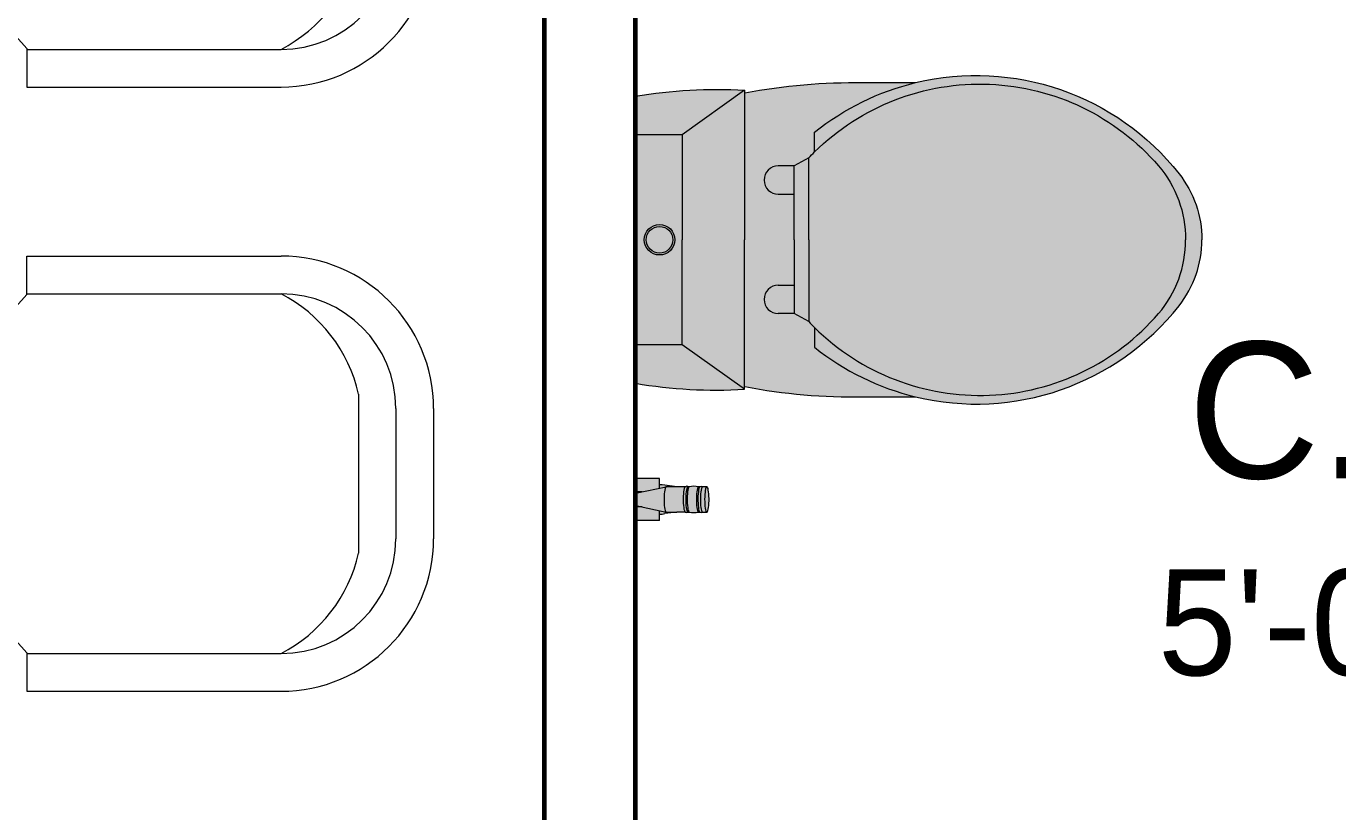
# Model space of a CAD drawing. Header units: feet. Extents: x 109753 to 150441, y 47761 to 75080.
# Drawn here: x 126415.4 to 126473.1, y 49897 to 49931.6 of the extents above; entities that cross this region are included whole.
import ezdxf

# ---------------------------------------------------------------- set-up
doc = ezdxf.new("R2010")
doc.units = ezdxf.units.FT
doc.header["$LTSCALE"] = 50
doc.header["$MEASUREMENT"] = 0
for name, color, linetype, lineweight in [('A-Furniture', 175, 'Continuous', 0), ('TEXT', 181, 'Continuous', 13), ('WALL', 1, 'Continuous', 60)]:
    doc.layers.add(name, color=color, linetype=linetype, lineweight=lineweight)
doc.styles.add('GL_Imperial', font='GOTHIC.TTF', dxfattribs={"height": 8})

# ---------------------------------------------------------------- blocks, each defined once
blk = doc.blocks.new('toilet')
at = {"true_color": 0xaaabad}
h = blk.add_hatch(color=253, dxfattribs=at)
h.dxf.hatch_style = 1
h.paths.add_polyline_path([(-0.1212, 0), (-0.1657, 0, 0.056711), (-0.1727, -0.126), (-0.1212, -0.054)])
at = {"true_color": 0xcecdcb}
h = blk.add_hatch(color=254, dxfattribs=at)
h.dxf.hatch_style = 1
h.paths.add_polyline_path([(0.1213, -0.054), (0.1213, 0), (-0.1212, 0), (-0.1212, -0.054), (0, -0.054)])
h.paths.add_polyline_path([(-0.0176, -0.0279, -1), (0.0176, -0.0279, -1)], flags=16)
h.paths.add_polyline_path([(-0.0154, -0.0279, -1), (0.0154, -0.0279, -1)], flags=0)
at = {"true_color": 0xaaabad}
h = blk.add_hatch(color=253, dxfattribs=at)
h.dxf.hatch_style = 1
h.paths.add_polyline_path([(0.1657, 0), (0.1213, 0), (0.1213, -0.054), (0.1727, -0.126, 0.056711)])
h = blk.add_hatch(color=253, dxfattribs=at)
h.dxf.hatch_style = 1
h.paths.add_polyline_path([(-0.3242, -0.0279), (-0.3167, -0.0279), (-0.3129, -0.0279), (-0.3086, -0.0078), (-0.3086, -0.0001), (-0.3242, -0.0001)])
at = {"true_color": 0xcecdcb}
h = blk.add_hatch(color=254, dxfattribs=at)
h.dxf.hatch_style = 1
h.paths.add_polyline_path([(-0.2924, -0.002, 0.362033), (-0.2934, -0.0011), (-0.2999, -0.0011), (-0.3064, -0.0011, 0.362033), (-0.3074, -0.002), (-0.3146, -0.0355), (-0.3146, -0.0356), (-0.3144, -0.0352), (-0.3137, -0.0347), (-0.3126, -0.0343), (-0.311, -0.0339), (-0.309, -0.0336), (-0.3067, -0.0333), (-0.3042, -0.0332), (-0.3015, -0.0331), (-0.2987, -0.0331), (-0.296, -0.0331), (-0.2935, -0.0333), (-0.2911, -0.0335), (-0.2891, -0.0339), (-0.2874, -0.0342), (-0.2862, -0.0346), (-0.2855, -0.0351), (-0.2852, -0.0356)])
at = {"true_color": 0xaaabad}
h = blk.add_hatch(color=253, dxfattribs=at)
h.dxf.hatch_style = 1
h.paths.add_polyline_path([(-0.3064, -0.0011), (-0.2999, -0.0011), (-0.2934, -0.0011, -0.362033), (-0.2924, -0.002), (-0.2912, -0.0078), (-0.2912, -0.0001), (-0.3086, -0.0001), (-0.3086, -0.0078), (-0.3074, -0.002, -0.362033)])
h = blk.add_hatch(color=253, dxfattribs=at)
h.dxf.hatch_style = 1
h.paths.add_polyline_path([(-0.2868, -0.0279), (-0.2831, -0.0279), (-0.2756, -0.0279), (-0.2756, -0.0001), (-0.2912, -0.0001), (-0.2912, -0.0078)])
at = {"true_color": 0x646d72}
h = blk.add_hatch(color=251, dxfattribs=at)
h.dxf.hatch_style = 1
h.paths.add_polyline_path([(-0.0154, -0.0279, 1), (0.0154, -0.0279, 1)], flags=0)
h.paths.add_polyline_path([(0.0176, -0.0279, 1), (-0.0176, -0.0279, 1)])
h.paths.add_polyline_path([(0.0154, -0.0279, -1), (-0.0154, -0.0279, -1)], flags=16)
at = {"true_color": 0xaaabad}
h = blk.add_hatch(color=253, dxfattribs=at)
h.dxf.hatch_style = 1
h.paths.add_polyline_path([(0.0154, -0.0279, 1), (-0.0154, -0.0279, 1)])
at = {"true_color": 0x646d72}
h = blk.add_hatch(color=251, dxfattribs=at)
h.dxf.hatch_style = 1
h.paths.add_polyline_path([(-0.3129, -0.0279), (-0.3167, -0.0279), (-0.3168, -0.0309), (-0.3163, -0.0339), (-0.3146, -0.0478), (-0.3146, -0.0355)])
h = blk.add_hatch(color=251, dxfattribs=at)
h.dxf.hatch_style = 1
h.paths.add_polyline_path([(-0.283, -0.0309), (-0.2831, -0.0279), (-0.2868, -0.0279), (-0.2852, -0.0356), (-0.2852, -0.0478), (-0.2835, -0.0339)])
at = {"true_color": 0xcecdcb}
h = blk.add_hatch(color=254, dxfattribs=at)
h.dxf.hatch_style = 1
h.paths.add_polyline_path([(-0.2852, -0.0356), (-0.2855, -0.0351), (-0.2862, -0.0346), (-0.2874, -0.0342), (-0.2891, -0.0339), (-0.2911, -0.0335), (-0.2935, -0.0333), (-0.296, -0.0331), (-0.2987, -0.0331), (-0.3015, -0.0331), (-0.3042, -0.0332), (-0.3067, -0.0333), (-0.309, -0.0336), (-0.311, -0.0339), (-0.3126, -0.0343), (-0.3137, -0.0347), (-0.3144, -0.0352), (-0.3146, -0.0356), (-0.3146, -0.0478), (-0.3146, -0.0578), (-0.3144, -0.0574), (-0.3137, -0.0569), (-0.3126, -0.0565), (-0.311, -0.0561), (-0.309, -0.0558), (-0.3067, -0.0555), (-0.3042, -0.0553), (-0.3015, -0.0553), (-0.2987, -0.0552), (-0.296, -0.0553), (-0.2935, -0.0555), (-0.2911, -0.0557), (-0.2891, -0.056), (-0.2874, -0.0564), (-0.2862, -0.0568), (-0.2855, -0.0573), (-0.2852, -0.0577), (-0.2852, -0.0478)])
at = {"true_color": 0x646d72}
h = blk.add_hatch(color=251, dxfattribs=at)
h.dxf.hatch_style = 1
h.paths.add_polyline_path([(-0.2874, -0.0564), (-0.2891, -0.056), (-0.2911, -0.0557), (-0.2935, -0.0555), (-0.296, -0.0553), (-0.2987, -0.0552), (-0.3015, -0.0553), (-0.3042, -0.0553), (-0.3067, -0.0555), (-0.309, -0.0558), (-0.311, -0.0561), (-0.3126, -0.0565), (-0.3137, -0.0569), (-0.3144, -0.0574), (-0.3146, -0.0578), (-0.3146, -0.0577, 0.37361), (-0.3145, -0.0606), (-0.3144, -0.0602), (-0.3137, -0.0598), (-0.3126, -0.0593), (-0.311, -0.0589), (-0.309, -0.0586), (-0.3067, -0.0584), (-0.3042, -0.0582), (-0.3015, -0.0581), (-0.2987, -0.0581), (-0.296, -0.0582), (-0.2935, -0.0583), (-0.2911, -0.0586), (-0.2891, -0.0589), (-0.2874, -0.0593), (-0.2862, -0.0597), (-0.2855, -0.0601), (-0.2852, -0.0606, 0.367488), (-0.2852, -0.0577), (-0.2855, -0.0573), (-0.2862, -0.0568)])
at = {"true_color": 0xcecdcb}
h = blk.add_hatch(color=254, dxfattribs=at)
h.dxf.hatch_style = 1
h.paths.add_polyline_path([(-0.2987, -0.0704), (-0.296, -0.0705), (-0.2922, -0.0707), (-0.2881, -0.0714), (-0.2862, -0.072), (-0.2852, -0.0726, 0.096235), (-0.2852, -0.0623), (-0.2852, -0.0606), (-0.2855, -0.0601), (-0.2862, -0.0597), (-0.2874, -0.0593), (-0.2891, -0.0589), (-0.2911, -0.0586), (-0.2935, -0.0583), (-0.296, -0.0582), (-0.2987, -0.0581), (-0.3015, -0.0581), (-0.3042, -0.0582), (-0.3067, -0.0584), (-0.309, -0.0586), (-0.311, -0.0589), (-0.3126, -0.0593), (-0.3137, -0.0598), (-0.3144, -0.0602), (-0.3146, -0.0607), (-0.3146, -0.0623, 0.094513), (-0.3147, -0.0724), (-0.312, -0.0714), (-0.309, -0.0709), (-0.3067, -0.0707), (-0.3042, -0.0705), (-0.3015, -0.0704)])
at = {"true_color": 0x646d72}
h = blk.add_hatch(color=251, dxfattribs=at)
h.dxf.hatch_style = 1
h.paths.add_polyline_path([(-0.2987, -0.0598), (-0.296, -0.0599), (-0.2935, -0.0601), (-0.2911, -0.0603), (-0.2891, -0.0606), (-0.2866, -0.0612), (-0.2852, -0.062), (-0.2852, -0.0606), (-0.2855, -0.0601), (-0.2862, -0.0597), (-0.2874, -0.0593), (-0.2891, -0.0589), (-0.2911, -0.0586), (-0.2935, -0.0583), (-0.296, -0.0582), (-0.2987, -0.0581), (-0.3015, -0.0581), (-0.3042, -0.0582), (-0.3067, -0.0584), (-0.309, -0.0586), (-0.311, -0.0589), (-0.3126, -0.0593), (-0.3137, -0.0598), (-0.3144, -0.0602), (-0.3146, -0.0607), (-0.3146, -0.062), (-0.3137, -0.0615), (-0.3126, -0.0611), (-0.311, -0.0607), (-0.309, -0.0604), (-0.3067, -0.0601), (-0.3042, -0.0599), (-0.3015, -0.0598)], flags=17)
at = {"true_color": 0xaaabad}
h = blk.add_hatch(color=253, dxfattribs=at)
h.dxf.hatch_style = 1
h.paths.add_polyline_path([(0, -0.054), (-0.1212, -0.054), (-0.1727, -0.126), (-0.1695, -0.126), (0, -0.126), (0.1695, -0.126), (0.1727, -0.126), (0.1213, -0.054)])
at = {"true_color": 0x646d72}
h = blk.add_hatch(color=251, dxfattribs=at)
h.dxf.hatch_style = 1
h.paths.add_polyline_path([(-0.3015, -0.0704), (-0.3042, -0.0705), (-0.3067, -0.0707), (-0.309, -0.0709), (-0.311, -0.0713), (-0.3126, -0.0716), (-0.3137, -0.0721), (-0.3144, -0.0725), (-0.3146, -0.073), (-0.3146, -0.0747, 0.302314), (-0.3147, -0.0774), (-0.3134, -0.0765), (-0.311, -0.0759), (-0.309, -0.0756), (-0.3067, -0.0753), (-0.3042, -0.0751), (-0.3015, -0.0751), (-0.2987, -0.075), (-0.296, -0.0751), (-0.2922, -0.0754), (-0.2881, -0.076), (-0.2862, -0.0766), (-0.2851, -0.0773, 0.296022), (-0.2852, -0.0747), (-0.2852, -0.0729), (-0.2855, -0.0724), (-0.2862, -0.072), (-0.2874, -0.0716), (-0.2891, -0.0712), (-0.2911, -0.0709), (-0.2935, -0.0706), (-0.296, -0.0705), (-0.2987, -0.0704)])
at = {"true_color": 0xcecdcb}
h = blk.add_hatch(color=254, dxfattribs=at)
h.dxf.hatch_style = 1
h.paths.add_polyline_path([(-0.3015, -0.0751), (-0.3042, -0.0751), (-0.3067, -0.0753), (-0.309, -0.0756), (-0.311, -0.0759), (-0.3126, -0.0763), (-0.3137, -0.0767), (-0.3144, -0.0772), (-0.3146, -0.0776), (-0.3146, -0.0821), (-0.3133, -0.0814), (-0.3119, -0.081), (-0.31, -0.0806), (-0.3078, -0.0803), (-0.3052, -0.0801), (-0.3025, -0.08), (-0.2997, -0.0799), (-0.2968, -0.08), (-0.2941, -0.0801), (-0.2916, -0.0804), (-0.2894, -0.0807), (-0.2867, -0.0813), (-0.2852, -0.0821), (-0.2852, -0.0775), (-0.2855, -0.0771), (-0.2862, -0.0766), (-0.2874, -0.0762), (-0.2891, -0.0758), (-0.2911, -0.0755), (-0.2935, -0.0753), (-0.296, -0.0751), (-0.2987, -0.075)])
at = {"true_color": 0x646d72}
h = blk.add_hatch(color=251, dxfattribs=at)
h.dxf.hatch_style = 1
h.paths.add_polyline_path([(-0.2855, -0.082), (-0.2863, -0.0815), (-0.2876, -0.0811), (-0.2894, -0.0807), (-0.2916, -0.0804), (-0.2941, -0.0801), (-0.2968, -0.08), (-0.2997, -0.0799), (-0.3025, -0.08), (-0.3052, -0.0801), (-0.3078, -0.0803), (-0.31, -0.0806), (-0.3119, -0.081), (-0.3133, -0.0814), (-0.3142, -0.0819), (-0.3146, -0.0824), (-0.3146, -0.0824), (-0.3144, -0.0829), (-0.3137, -0.0834), (-0.3126, -0.0838), (-0.311, -0.0842), (-0.309, -0.0845), (-0.3067, -0.0847), (-0.3042, -0.0849), (-0.3015, -0.085), (-0.2987, -0.085), (-0.296, -0.0849), (-0.2935, -0.0848), (-0.2911, -0.0845), (-0.2891, -0.0842), (-0.2874, -0.0839), (-0.2862, -0.0834), (-0.2855, -0.083), (-0.2852, -0.0825)])
at = {"true_color": 0xaaabad}
h = blk.add_hatch(color=253, dxfattribs=at)
h.dxf.hatch_style = 1
h.paths.add_polyline_path([(-0.1814, -0.2634), (-0.1814, -0.3235, -0.11024), (-0.1242, -0.2069), (-0.1014, -0.2069, -0.008985), (-0.0945, -0.2001), (-0.0853, -0.1833), (-0.0853, -0.165, -1), (-0.0525, -0.165), (-0.0525, -0.1833), (0, -0.1833), (0.0525, -0.1833), (0.0525, -0.165, -1), (0.0853, -0.165), (0.0853, -0.1833), (0.0945, -0.2001, -0.008985), (0.1014, -0.2069), (0.1242, -0.2069, -0.11024), (0.1814, -0.3235), (0.1814, -0.2634, 0.052199), (0.1695, -0.126), (0, -0.126), (-0.1695, -0.126, 0.052199)])
at = {"true_color": 0x646d72}
h = blk.add_hatch(color=251, dxfattribs=at)
h.dxf.hatch_style = 1
h.paths.add_polyline_path([(-0.0525, -0.1833), (-0.0525, -0.165, 1), (-0.0853, -0.165), (-0.0853, -0.1833)])
h = blk.add_hatch(color=251, dxfattribs=at)
h.dxf.hatch_style = 1
h.paths.add_polyline_path([(0.0525, -0.1833), (0.0853, -0.1833), (0.0853, -0.165, 1), (0.0525, -0.165)])
h = blk.add_hatch(color=251, dxfattribs=at)
h.dxf.hatch_style = 1
h.paths.add_polyline_path([(0.0945, -0.2001), (0.0853, -0.1833), (0.0525, -0.1833), (0, -0.1833), (-0.0525, -0.1833), (-0.0853, -0.1833), (-0.0945, -0.2001), (0, -0.2001)])
h = blk.add_hatch(color=251, dxfattribs=at)
h.dxf.hatch_style = 1
h.paths.add_polyline_path([(0.0853, -0.604, -0.182634), (0, -0.6351, -0.182634), (-0.0853, -0.604, -0.434217), (-0.1014, -0.2069), (-0.1242, -0.2069, 0.11024), (-0.1814, -0.3235, 0.292914), (-0.0762, -0.6277, 0.16845), (0, -0.6541, 0.16845), (0.0762, -0.6277, 0.292914), (0.1814, -0.3235, 0.11024), (0.1242, -0.2069), (0.1014, -0.2069, -0.434217)])
at = {"true_color": 0xcecdcb}
h = blk.add_hatch(color=254, dxfattribs=at)
h.dxf.hatch_style = 1
h.paths.add_polyline_path([(0, -0.6351, 0.182634), (0.0853, -0.604, 0.434217), (0.1014, -0.2069, 0.008985), (0.0945, -0.2001), (0, -0.2001), (-0.0945, -0.2001, 0.008985), (-0.1014, -0.2069, 0.434217), (-0.0853, -0.604, 0.182634)])
blk.add_line((-0.3242, -0.0001), (-0.2756, -0.0001))
at = {"linetype": 'Continuous'}
for p, q in [((-0.3242, -0.0279), (-0.3242, -0.0001)), ((-0.2756, -0.0279), (-0.2756, -0.0001)), ((-0.3242, -0.0279), (-0.3167, -0.0279)), ((-0.2831, -0.0279), (-0.2756, -0.0279)), ((-0.3146, -0.0478), (-0.3163, -0.0339)), ((-0.2852, -0.0478), (-0.2835, -0.0339)), ((-0.2852, -0.0577), (-0.2852, -0.0478)), ((-0.3146, -0.0606), (-0.3146, -0.0623)), ((-0.3146, -0.0729), (-0.3146, -0.0747)), ((-0.2852, -0.0623), (-0.2852, -0.0606)), ((-0.2852, -0.0747), (-0.2852, -0.0729)), ((-0.3146, -0.0776), (-0.3146, -0.0824)), ((-0.2852, -0.0824), (-0.2852, -0.0775))]:
    blk.add_line(p, q, dxfattribs=at)
at = {"color": 252, "linetype": 'Continuous', "lineweight": 5, "true_color": 0x939598}
for p, q in [((-0.3074, -0.002), (-0.3146, -0.0356)), ((-0.3086, -0.0078), (-0.3086, -0.0001)), ((-0.2999, -0.0011), (-0.3064, -0.0011)), ((-0.2999, -0.0011), (-0.2934, -0.0011)), ((-0.2924, -0.002), (-0.2852, -0.0356)), ((-0.2912, -0.0078), (-0.2912, -0.0001)), ((-0.2868, -0.0279), (-0.2831, -0.0279)), ((-0.3146, -0.0355), (-0.3146, -0.0478)), ((-0.2852, -0.0478), (-0.2852, -0.0356))]:
    blk.add_line(p, q, dxfattribs=at)
at = {"color": 7, "linetype": 'Continuous'}
blk.add_line((-0.3167, -0.0279), (-0.3129, -0.0279), dxfattribs=at)
at = {"color": 252, "lineweight": 5, "true_color": 0x939598}
for p, q in [((-0.0853, -0.1833), (-0.0853, -0.165)), ((-0.0525, -0.165), (-0.0525, -0.1833)), ((0.0525, -0.165), (0.0525, -0.1833)), ((0.0853, -0.1833), (0.0853, -0.165)), ((-0.0945, -0.2001), (-0.0853, -0.1833)), ((-0.0525, -0.1833), (-0.0853, -0.1833)), ((0, -0.1833), (-0.0525, -0.1833)), ((0, -0.1833), (0.0525, -0.1833)), ((0.0525, -0.1833), (0.0853, -0.1833)), ((0.0945, -0.2001), (0.0853, -0.1833))]:
    blk.add_line(p, q, dxfattribs=at)
for points in [[(-0.1657, 0, 0.056711), (-0.1727, -0.126), (-0.1695, -0.126)], [(0.1657, 0, -0.056711), (0.1727, -0.126), (0.1695, -0.126)], [(-0.1695, -0.1262, 0.052121), (-0.1814, -0.2634), (-0.1814, -0.3235, 0.14456)], [(0.1695, -0.1262, -0.052121), (0.1814, -0.2634), (0.1814, -0.3235, -0.14456)], [(-0.1814, -0.3235, 0.292914), (-0.0762, -0.6277, 0.16845), (0, -0.6541, 2.883082)], [(0.1814, -0.3235, -0.292914), (0.0762, -0.6277, -0.16845), (0, -0.6541, -2.883082)]]:
    blk.add_lwpolyline(points, format="xyb")
for points in [[(-0.1727, -0.126), (-0.1212, -0.054), (-0.1212, 0)], [(0.1727, -0.126), (0.1213, -0.054), (0.1213, 0)], [(-0.1212, -0.054), (0, -0.054)], [(0.1213, -0.054), (0, -0.054)]]:
    blk.add_lwpolyline(points, dxfattribs=at)
blk.add_lwpolyline([(0.1657, 0), (-0.1657, 0)])
at = {"linetype": 'Continuous', "flags": 128}
for points in [[(-0.3167, -0.0279), (-0.3168, -0.0309), (-0.3163, -0.0339)], [(-0.2835, -0.0339), (-0.283, -0.0309), (-0.2831, -0.0279)], [(-0.3146, -0.0824), (-0.3144, -0.0829), (-0.3137, -0.0834), (-0.3126, -0.0838), (-0.311, -0.0842), (-0.309, -0.0845), (-0.3067, -0.0847), (-0.3042, -0.0849), (-0.3015, -0.085), (-0.2987, -0.085), (-0.296, -0.0849), (-0.2935, -0.0848), (-0.2911, -0.0845), (-0.2891, -0.0842), (-0.2874, -0.0839), (-0.2862, -0.0834), (-0.2855, -0.083), (-0.2852, -0.0825)]]:
    blk.add_lwpolyline(points, dxfattribs=at)
at = {"color": 252, "linetype": 'Continuous', "lineweight": 5, "true_color": 0x939598, "flags": 128}
for points in [[(-0.2852, -0.0356), (-0.2855, -0.0351), (-0.2862, -0.0346), (-0.2874, -0.0342), (-0.2891, -0.0339), (-0.2911, -0.0335), (-0.2935, -0.0333), (-0.296, -0.0331), (-0.2987, -0.0331), (-0.3015, -0.0331), (-0.3042, -0.0332), (-0.3067, -0.0333), (-0.309, -0.0336), (-0.311, -0.0339), (-0.3126, -0.0343), (-0.3137, -0.0347), (-0.3144, -0.0352), (-0.3146, -0.0356)], [(-0.2852, -0.0577), (-0.2855, -0.0573), (-0.2862, -0.0568), (-0.2874, -0.0564), (-0.2891, -0.056), (-0.2911, -0.0557), (-0.2935, -0.0555), (-0.296, -0.0553), (-0.2987, -0.0552), (-0.3015, -0.0553), (-0.3042, -0.0553), (-0.3067, -0.0555), (-0.309, -0.0558), (-0.311, -0.0561), (-0.3126, -0.0565), (-0.3137, -0.0569), (-0.3144, -0.0574), (-0.3146, -0.0578), (-0.3146, -0.0478)], [(-0.2852, -0.0606), (-0.2855, -0.0601), (-0.2862, -0.0597), (-0.2874, -0.0593), (-0.2891, -0.0589), (-0.2911, -0.0586), (-0.2935, -0.0583), (-0.296, -0.0582), (-0.2987, -0.0581), (-0.3015, -0.0581), (-0.3042, -0.0582), (-0.3067, -0.0584), (-0.309, -0.0586), (-0.311, -0.0589), (-0.3126, -0.0593), (-0.3137, -0.0598), (-0.3144, -0.0602), (-0.3146, -0.0607)], [(-0.2852, -0.0623), (-0.2855, -0.0619), (-0.2862, -0.0614), (-0.2874, -0.061), (-0.2891, -0.0606), (-0.2911, -0.0603), (-0.2935, -0.0601), (-0.296, -0.0599), (-0.2987, -0.0598), (-0.3015, -0.0598), (-0.3042, -0.0599), (-0.3067, -0.0601), (-0.309, -0.0604), (-0.311, -0.0607), (-0.3126, -0.0611), (-0.3137, -0.0615), (-0.3144, -0.0619), (-0.3146, -0.0624)], [(-0.2852, -0.0729), (-0.2855, -0.0724), (-0.2862, -0.072), (-0.2874, -0.0716), (-0.2891, -0.0712), (-0.2911, -0.0709), (-0.2935, -0.0706), (-0.296, -0.0705), (-0.2987, -0.0704), (-0.3015, -0.0704), (-0.3042, -0.0705), (-0.3067, -0.0707), (-0.309, -0.0709), (-0.311, -0.0713), (-0.3126, -0.0716), (-0.3137, -0.0721), (-0.3144, -0.0725), (-0.3146, -0.073)], [(-0.2852, -0.0747), (-0.2855, -0.0742), (-0.2862, -0.0738), (-0.2874, -0.0733), (-0.2891, -0.073), (-0.2911, -0.0727), (-0.2935, -0.0724), (-0.296, -0.0722), (-0.2987, -0.0722), (-0.3015, -0.0722), (-0.3042, -0.0723), (-0.3067, -0.0724), (-0.309, -0.0727), (-0.311, -0.073), (-0.3126, -0.0734), (-0.3137, -0.0738), (-0.3144, -0.0743), (-0.3146, -0.0747)], [(-0.2852, -0.0775), (-0.2855, -0.0771), (-0.2862, -0.0766), (-0.2874, -0.0762), (-0.2891, -0.0758), (-0.2911, -0.0755), (-0.2935, -0.0753), (-0.296, -0.0751), (-0.2987, -0.075), (-0.3015, -0.0751), (-0.3042, -0.0751), (-0.3067, -0.0753), (-0.309, -0.0756), (-0.311, -0.0759), (-0.3126, -0.0763), (-0.3137, -0.0767), (-0.3144, -0.0772), (-0.3146, -0.0776)]]:
    blk.add_lwpolyline(points, dxfattribs=at)
at = {"color": 7, "linetype": 'Continuous', "flags": 128}
blk.add_lwpolyline([(-0.2852, -0.0824), (-0.2855, -0.082), (-0.2863, -0.0815), (-0.2876, -0.0811), (-0.2894, -0.0807), (-0.2916, -0.0804), (-0.2941, -0.0801), (-0.2968, -0.08), (-0.2997, -0.0799), (-0.3025, -0.08), (-0.3052, -0.0801), (-0.3078, -0.0803), (-0.31, -0.0806), (-0.3119, -0.081), (-0.3133, -0.0814), (-0.3142, -0.0819), (-0.3146, -0.0824)], dxfattribs=at)
at = {"color": 7}
for points in [[(-0.1695, -0.126), (0, -0.126)], [(0.1695, -0.126), (0, -0.126)]]:
    blk.add_lwpolyline(points, dxfattribs=at)
at = {"color": 252, "lineweight": 5, "true_color": 0x939598}
for points in [[(-0.1242, -0.2069, 0.11024), (-0.1814, -0.3235, 0.16845)], [(-0.1014, -0.2069), (-0.1242, -0.2069, 0.416606)], [(0.1014, -0.2069), (0.1242, -0.2069, -0.416606)], [(0.1242, -0.2069, -0.11024), (0.1814, -0.3235, -0.16845)]]:
    blk.add_lwpolyline(points, format="xyb", dxfattribs=at)
at = {"color": 7}
for points in [[(-0.1014, -0.2069, 0.434217), (-0.0853, -0.604, 0.182634), (0, -0.6351, 2.693815)], [(-0.0945, -0.2001, 0.008985), (-0.1014, -0.2069, 0.182634)], [(0, -0.2001), (-0.0945, -0.2001, 0.008985)], [(0, -0.2001), (0.0945, -0.2001, -0.444938)], [(0.1014, -0.2069, -0.434217), (0.0853, -0.604, -0.182634), (0, -0.6351, -2.693815)], [(0.0945, -0.2001, -0.008985), (0.1014, -0.2069, -0.182634)]]:
    blk.add_lwpolyline(points, format="xyb", dxfattribs=at)
blk.add_circle((0, -0.0279), 0.0176)
at = {"color": 8}
blk.add_circle((0, -0.0279), 0.0154, dxfattribs=at)
at = {"color": 252, "linetype": 'Continuous', "lineweight": 5, "true_color": 0x939598}
for centre, start, end in [((-0.3064, -0.0022), 90, 169.6077), ((-0.2934, -0.0022), 10.3923, 90)]:
    blk.add_arc(centre, 0.00104, start, end, dxfattribs=at)
at = {"linetype": 'Continuous'}
for centre, radius, start, end in [((-0.3129, -0.0592), 0.0022, 139.3773, 220.3556), ((-0.2869, -0.0592), 0.0022, 319.6444, 40.3556), ((-0.2881, -0.0676), 0.027, 168.7018, 191.2982), ((-0.3126, -0.0761), 0.00244, 143.8457, 216.1543), ((-0.3117, -0.0676), 0.027, 348.7018, 11.2982), ((-0.2872, -0.0761), 0.00244, 323.8457, 36.1543)]:
    blk.add_arc(centre, radius, start, end, dxfattribs=at)
at = {"color": 252, "lineweight": 5, "true_color": 0x939598}
for centre in [(-0.0689, -0.165), (0.0689, -0.165)]:
    blk.add_arc(centre, 0.0164, 0, 180, dxfattribs=at)
blk = doc.blocks.new('A$C2dc982f6')
for p, q in [((4.363, 31.537), (10.085, 31.537)), ((4.363, 29.88), (10.085, 29.88)), ((3.728, 28.236), (10.72, 28.236)), ((-11.444, 13.644), (-11.444, 24.826)), ((-9.787, 13.644), (-9.787, 24.826)), ((-2.347, 13.644), (-2.347, 24.826)), ((-0.691, 13.644), (-0.691, 24.826)), ((15.139, 13.644), (15.139, 24.826)), ((16.796, 13.644), (16.796, 24.826)), ((-11.476, 13.644), (-12.434, 12.791)), ((-11.476, 13.644), (-9.787, 13.644)), ((-0.658, 13.644), (-2.347, 13.644)), ((-0.658, 13.644), (0.299, 12.791)), ((15.107, 13.644), (14.149, 12.791)), ((15.107, 13.644), (16.796, 13.644))]:
    blk.add_line(p, q)
for centre, radius, start, end in [((-16.498, 24.826), 6.71, 0, 90), ((4.363, 24.826), 6.71, 90.00012, 180), ((10.085, 24.826), 6.71, 0, 90), ((-16.498, 24.826), 5.054, 0, 90), ((4.363, 24.826), 5.054, 90.00012, 180), ((10.085, 24.826), 5.054, 0, 90), ((-17.326, 21.772), 6.628, 27.43942, 77.24246), ((5.191, 21.772), 6.628, 102.75754, 152.56058), ((9.257, 21.772), 6.628, 27.43942, 77.24246)]:
    blk.add_arc(centre, radius, start, end)

msp = doc.modelspace()

# ---------------------------------------------------------------- linework, layer by layer
at = {"layer": 'WALL'}
for p, q in [((126438.155, 49861.688), (126438.155, 49979.747)), ((126442.155, 49865.688), (126442.155, 49979.747))]:
    msp.add_line(p, q, dxfattribs=at)

# ---------------------------------------------------------------- block references
at = {"layer": 'A-Furniture', "rotation": 270}
msp.add_blockref('A$C2dc982f6', (126401.739, 49919.099), dxfattribs=at)
at = {"layer": 'A-Furniture', "xscale": 38.10000000000035, "yscale": 38.10000000000035, "zscale": 38.10000000000035, "rotation": 90}
msp.add_blockref('toilet', (126442.155, 49922.167), dxfattribs=at)

# ---------------------------------------------------------------- texts
at = {"layer": 'TEXT', "insert": (126460.859, 49917.673), "char_height": 8, "width": 40.15763, "attachment_point": 1, "style": 'GL_Imperial'}
msp.add_mtext('\\pi5.60295;{\\H0.75x;C. W/C\\P\\pi4.27682;\\H0.77778x;5\'-0" x 9\'-6"}', dxfattribs=at)

doc.saveas('drawing.dxf')
